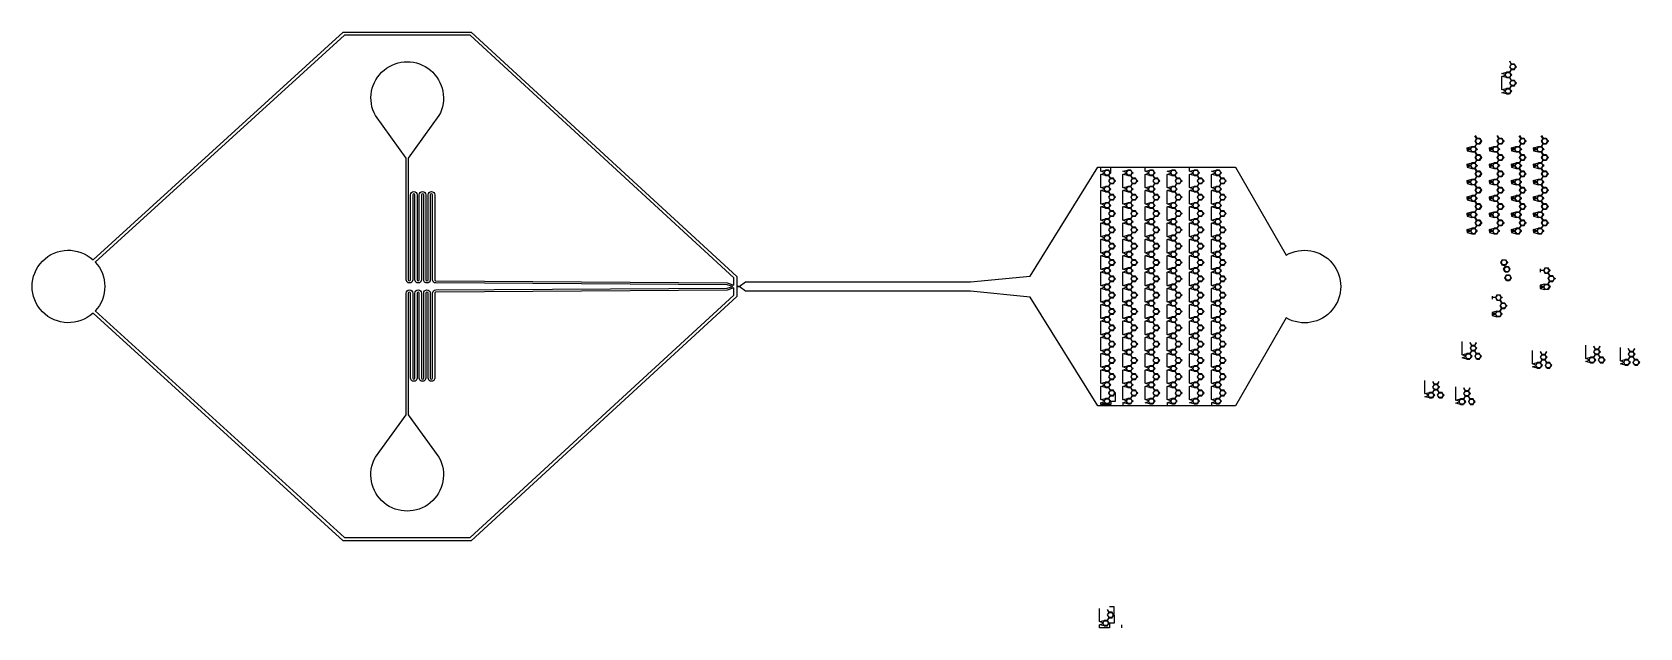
# Model space of a CAD drawing. Header units: inches. Extents: x -20.8 to 30.3, y -10.9 to 8.1.
import ezdxf

# ---------------------------------------------------------------- set-up
doc = ezdxf.new("R2010")
doc.units = ezdxf.units.IN
doc.header["$MEASUREMENT"] = 0

# ---------------------------------------------------------------- blocks, each defined once
blk = doc.blocks.new('*U11')
for p, q in [((0.046, 0.952), (-0.006, 1.041)), ((0, 1.041), (0.05, 0.955)), ((0.003, 1.046), (0.054, 0.957)), ((-0.25, 0.657), (-0.1, 0.694)), ((-0.25, 0.607), (-0.25, 0.657)), ((-0.145, 0.616), (-0.25, 0.657)), ((-0.15, 0.607), (-0.25, 0.607)), ((-0.25, 0.607), (-0.25, 0.557)), ((-0.145, 0.599), (-0.25, 0.557)), ((-0.25, 0.557), (-0.1, 0.521)), ((-0.15, 0.607), (-0.1, 0.694)), ((-0.15, 0.607), (-0.145, 0.616)), ((-0.1, 0.521), (-0.15, 0.607)), ((-0.15, 0.607), (-0.14, 0.607)), ((-0.15, 0.607), (-0.145, 0.599)), ((-0.14, 0.607), (-0.095, 0.686)), ((-0.095, 0.529), (-0.14, 0.607)), ((-0.1, 0.694), (0, 0.694)), ((-0.1, 0.694), (-0.095, 0.686)), ((-0.1, 0.521), (-0.095, 0.529)), ((0, 0.521), (-0.1, 0.521)), ((-0.095, 0.686), (-0.005, 0.685)), ((-0.095, 0.529), (-0.005, 0.529)), ((0.046, 0.783), (-0.006, 0.694)), ((0.046, 0.432), (-0.006, 0.521)), ((0, 0.694), (-0.005, 0.685)), ((-0.005, 0.685), (0.04, 0.607)), ((-0.005, 0.529), (0.04, 0.607)), ((0, 0.521), (-0.005, 0.529)), ((0, 0.868), (0.05, 0.955)), ((0.05, 0.954), (0, 0.868)), ((0.05, 0.781), (0, 0.868)), ((0, 0.868), (0.01, 0.868)), ((0, 0.868), (0.05, 0.78)), ((0, 0.868), (0.01, 0.868)), ((0, 0.694), (0.05, 0.78)), ((0, 0.694), (0.05, 0.607)), ((0.05, 0.607), (0, 0.521)), ((0, 0.521), (0.05, 0.434)), ((0.003, 0.689), (0.054, 0.778)), ((0.003, 0.526), (0.054, 0.437)), ((0.01, 0.868), (0.055, 0.946)), ((0.055, 0.946), (0.01, 0.868)), ((0.055, 0.79), (0.01, 0.868)), ((0.01, 0.868), (0.055, 0.789)), ((0.07, 0.612), (0.025, 0.651)), ((0.07, 0.603), (0.025, 0.564)), ((0.05, 0.607), (0.04, 0.607)), ((0.07, 0.612), (0.044, 0.618)), ((0.07, 0.603), (0.044, 0.596)), ((0.05, 0.615), (0.045, 0.616)), ((0.05, 0.6), (0.045, 0.598)), ((0.05, 0.955), (0.046, 0.952)), ((0.046, 0.952), (0.047, 0.95)), ((0.046, 0.783), (0.047, 0.785)), ((0.05, 0.78), (0.046, 0.783)), ((0.05, 0.955), (0.054, 0.957)), ((0.05, 0.955), (0.15, 0.954)), ((0.05, 0.955), (0.055, 0.946)), ((0.15, 0.954), (0.05, 0.954)), ((0.05, 0.954), (0.055, 0.946)), ((0.05, 0.781), (0.055, 0.79)), ((0.05, 0.78), (0.055, 0.789)), ((0.15, 0.781), (0.05, 0.781)), ((0.05, 0.78), (0.15, 0.781)), ((0.05, 0.78), (0.054, 0.778)), ((0.05, 0.607), (0.05, 0.615)), ((0.07, 0.61), (0.05, 0.615)), ((0.05, 0.607), (0.07, 0.607)), ((0.05, 0.607), (0.05, 0.6)), ((0.07, 0.605), (0.05, 0.6)), ((0.054, 0.957), (0.056, 0.955)), ((0.054, 0.778), (0.056, 0.78)), ((0.055, 0.946), (0.145, 0.946)), ((0.055, 0.946), (0.145, 0.946)), ((0.055, 0.79), (0.145, 0.79)), ((0.055, 0.789), (0.145, 0.79)), ((0.07, 0.61), (0.07, 0.612)), ((0.07, 0.607), (0.07, 0.61)), ((0.07, 0.607), (0.07, 0.605)), ((0.07, 0.605), (0.07, 0.603)), ((0.15, 0.954), (0.145, 0.946)), ((0.15, 0.954), (0.145, 0.946)), ((0.145, 0.946), (0.19, 0.868)), ((0.145, 0.946), (0.19, 0.868)), ((0.145, 0.79), (0.19, 0.868)), ((0.145, 0.79), (0.19, 0.868)), ((0.15, 0.781), (0.145, 0.79)), ((0.15, 0.781), (0.145, 0.79)), ((0.15, 0.954), (0.2, 0.868)), ((0.2, 0.868), (0.15, 0.954)), ((0.2, 0.868), (0.15, 0.781)), ((0.15, 0.781), (0.2, 0.868)), ((0.2, 0.868), (0.19, 0.868)), ((0.2, 0.868), (0.19, 0.868)), ((0.22, 0.872), (0.194, 0.879)), ((0.22, 0.872), (0.194, 0.879)), ((0.22, 0.863), (0.194, 0.856)), ((0.22, 0.863), (0.194, 0.856)), ((0.2, 0.875), (0.195, 0.876)), ((0.2, 0.875), (0.195, 0.876)), ((0.2, 0.86), (0.195, 0.859)), ((0.2, 0.86), (0.195, 0.859)), ((0.2, 0.868), (0.2, 0.875)), ((0.22, 0.87), (0.2, 0.875)), ((0.2, 0.868), (0.2, 0.875)), ((0.22, 0.87), (0.2, 0.875)), ((0.2, 0.868), (0.22, 0.868)), ((0.2, 0.868), (0.2, 0.86)), ((0.2, 0.868), (0.22, 0.868)), ((0.2, 0.868), (0.2, 0.86)), ((0.22, 0.865), (0.2, 0.86)), ((0.22, 0.865), (0.2, 0.86)), ((0.22, 0.87), (0.22, 0.872)), ((0.22, 0.87), (0.22, 0.872)), ((0.22, 0.868), (0.22, 0.87)), ((0.22, 0.868), (0.22, 0.87)), ((0.22, 0.868), (0.22, 0.865)), ((0.22, 0.868), (0.22, 0.865)), ((0.22, 0.865), (0.22, 0.863)), ((0.22, 0.865), (0.22, 0.863)), ((-0.25, 0.137), (-0.1, 0.173)), ((-0.25, 0.087), (-0.25, 0.137)), ((-0.145, 0.095), (-0.25, 0.137)), ((-0.15, 0.087), (-0.25, 0.087)), ((-0.25, 0.087), (-0.25, 0.037)), ((-0.145, 0.078), (-0.25, 0.037)), ((-0.25, 0.037), (-0.1, -0.001)), ((-0.1, 0.173), (-0.15, 0.087)), ((-0.15, 0.087), (-0.145, 0.095)), ((-0.15, 0.087), (-0.1, -0.001)), ((-0.15, 0.087), (-0.14, 0.087)), ((-0.15, 0.087), (-0.145, 0.078)), ((-0.095, 0.165), (-0.14, 0.087)), ((-0.14, 0.087), (-0.095, 0.008)), ((0, 0.173), (-0.1, 0.173)), ((-0.1, 0.173), (-0.095, 0.165)), ((-0.1, -0.001), (-0.095, 0.008)), ((-0.1, -0.001), (0, 0)), ((-0.095, 0.165), (-0.005, 0.165)), ((-0.095, 0.008), (-0.005, 0.009)), ((0.046, 0.262), (-0.006, 0.173)), ((0, 0.173), (-0.005, 0.165)), ((-0.005, 0.165), (0.04, 0.087)), ((-0.005, 0.009), (0.04, 0.087)), ((0, 0), (-0.005, 0.009)), ((0.05, 0.434), (0, 0.347)), ((0, 0.347), (0.05, 0.434)), ((0, 0.347), (0.05, 0.26)), ((0, 0.347), (0.01, 0.347)), ((0.05, 0.26), (0, 0.347)), ((0, 0.347), (0.01, 0.347)), ((0, 0.173), (0.05, 0.26)), ((0.05, 0.087), (0, 0.173)), ((0, 0), (0.05, 0.087)), ((0.003, 0.168), (0.054, 0.257)), ((0.055, 0.425), (0.01, 0.347)), ((0.01, 0.347), (0.055, 0.425)), ((0.01, 0.347), (0.055, 0.268)), ((0.055, 0.269), (0.01, 0.347)), ((0.07, 0.091), (0.025, 0.13)), ((0.07, 0.082), (0.025, 0.043)), ((0.05, 0.087), (0.04, 0.087)), ((0.07, 0.091), (0.044, 0.098)), ((0.07, 0.082), (0.044, 0.076)), ((0.05, 0.094), (0.045, 0.095)), ((0.05, 0.079), (0.045, 0.078)), ((0.05, 0.434), (0.046, 0.432)), ((0.046, 0.432), (0.047, 0.429)), ((0.046, 0.262), (0.047, 0.265)), ((0.05, 0.26), (0.046, 0.262)), ((0.05, 0.434), (0.054, 0.437)), ((0.15, 0.434), (0.05, 0.434)), ((0.05, 0.434), (0.055, 0.425)), ((0.05, 0.434), (0.15, 0.434)), ((0.05, 0.434), (0.055, 0.425)), ((0.05, 0.26), (0.055, 0.269)), ((0.05, 0.26), (0.055, 0.268)), ((0.05, 0.26), (0.15, 0.26)), ((0.05, 0.26), (0.054, 0.257)), ((0.15, 0.26), (0.05, 0.26)), ((0.05, 0.087), (0.05, 0.094)), ((0.07, 0.089), (0.05, 0.094)), ((0.05, 0.087), (0.07, 0.087)), ((0.05, 0.087), (0.05, 0.079)), ((0.07, 0.084), (0.05, 0.079)), ((0.054, 0.437), (0.056, 0.434)), ((0.054, 0.257), (0.056, 0.26)), ((0.055, 0.425), (0.145, 0.425)), ((0.055, 0.425), (0.145, 0.425)), ((0.055, 0.268), (0.145, 0.269)), ((0.055, 0.269), (0.145, 0.269)), ((0.07, 0.089), (0.07, 0.091)), ((0.07, 0.087), (0.07, 0.089)), ((0.07, 0.087), (0.07, 0.084)), ((0.07, 0.084), (0.07, 0.082)), ((0.15, 0.434), (0.145, 0.425)), ((0.15, 0.434), (0.145, 0.425)), ((0.145, 0.425), (0.19, 0.347)), ((0.145, 0.425), (0.19, 0.347)), ((0.145, 0.269), (0.19, 0.347)), ((0.145, 0.269), (0.19, 0.347)), ((0.15, 0.26), (0.145, 0.269)), ((0.15, 0.26), (0.145, 0.269)), ((0.2, 0.347), (0.15, 0.434)), ((0.15, 0.434), (0.2, 0.347)), ((0.15, 0.26), (0.2, 0.347)), ((0.2, 0.347), (0.15, 0.26)), ((0.2, 0.347), (0.19, 0.347)), ((0.2, 0.347), (0.19, 0.347)), ((0.22, 0.351), (0.194, 0.358)), ((0.22, 0.351), (0.194, 0.358)), ((0.22, 0.342), (0.194, 0.336)), ((0.22, 0.342), (0.194, 0.336)), ((0.2, 0.354), (0.195, 0.356)), ((0.2, 0.354), (0.195, 0.356)), ((0.2, 0.339), (0.195, 0.338)), ((0.2, 0.339), (0.195, 0.338)), ((0.2, 0.347), (0.2, 0.354)), ((0.22, 0.349), (0.2, 0.354)), ((0.2, 0.347), (0.2, 0.354)), ((0.22, 0.349), (0.2, 0.354)), ((0.2, 0.347), (0.22, 0.347)), ((0.2, 0.347), (0.2, 0.339)), ((0.2, 0.347), (0.22, 0.347)), ((0.2, 0.347), (0.2, 0.339)), ((0.22, 0.344), (0.2, 0.339)), ((0.22, 0.344), (0.2, 0.339)), ((0.22, 0.349), (0.22, 0.351)), ((0.22, 0.349), (0.22, 0.351)), ((0.22, 0.347), (0.22, 0.349)), ((0.22, 0.347), (0.22, 0.349)), ((0.22, 0.347), (0.22, 0.344)), ((0.22, 0.347), (0.22, 0.344)), ((0.22, 0.344), (0.22, 0.342)), ((0.22, 0.344), (0.22, 0.342))]:
    blk.add_line(p, q)
blk = doc.blocks.new('*U12')
at = {"color": 0, "linetype": 'ByBlock', "lineweight": -2, "transparency": 16777216}
for p in [(0, 2.083), (0.705, 2.083), (1.41, 2.083), (2.115, 2.083), (0, 1.041), (0.705, 1.041), (1.41, 1.041), (2.115, 1.041), (0, 0), (0.705, 0), (1.41, 0), (2.115, 0)]:
    blk.add_blockref('*U11', p, dxfattribs=at)
blk = doc.blocks.new('*U18')
for p, q in [((-0.253, 0.132), (-0.253, 0.551)), ((-0.009, 0.515), (0.044, 0.423)), ((0.053, 0.428), (0, 0.52)), ((0.194, 0.52), (0.141, 0.428)), ((0.15, 0.423), (0.203, 0.515)), ((0.141, 0.255), (0.194, 0.163)), ((0.203, 0.168), (0.15, 0.26))]:
    blk.add_line(p, q)
for points in [[(0.044, 0.423), (-0.003, 0.341), (0.044, 0.26), (-0.009, 0.168), (-0.103, 0.168), (-0.147, 0.092), (-0.253, 0.132), (-0.103, 0.168)], [(-0.103, -0.005), (-0.253, 0.032), (-0.147, 0.072), (-0.103, -0.005), (-0.009, -0.005)], [(0.022, 0.125), (0.067, 0.084), (0.047, 0.087), (0.044, 0.087), (0, 0.163), (0.053, 0.255), (0.141, 0.255)], [(0, 0), (0.044, 0.076), (0.047, 0.077), (0.067, 0.079), (0.022, 0.038)], [(0.141, 0.428), (0.053, 0.428)], [(0.194, 0.163), (0.147, 0.082), (0.194, 0)], [(0.172, 0.385), (0.217, 0.344), (0.194, 0.347), (0.15, 0.423)], [(0.15, 0.26), (0.194, 0.336), (0.217, 0.339), (0.172, 0.298)], [(0.322, 0.125), (0.367, 0.084), (0.344, 0.087), (0.297, 0.168), (0.203, 0.168)], [(0.203, -0.005), (0.297, -0.005), (0.344, 0.076), (0.367, 0.079), (0.322, 0.038)]]:
    blk.add_lwpolyline(points)
for points in [[(-0.143, 0.082), (-0.098, 0.16), (-0.008, 0.16), (0.037, 0.082), (-0.008, 0.004), (-0.098, 0.004)], [(0.007, 0.341), (0.052, 0.419), (0.142, 0.419), (0.187, 0.342), (0.142, 0.264), (0.052, 0.263)], [(0.157, 0.082), (0.202, 0.16), (0.292, 0.16), (0.337, 0.082), (0.292, 0.004), (0.202, 0.004)]]:
    blk.add_lwpolyline(points, close=True)
blk = doc.blocks.new('*U19')
at = {"color": 0, "linetype": 'ByBlock', "lineweight": -2, "transparency": 16777216}
blk.add_blockref('*U18', (0, 0), dxfattribs=at)
blk = doc.blocks.new('*U22')
for p, q in [((-0.253, 0.132), (-0.253, 0.551)), ((-0.009, 0.515), (0.044, 0.423)), ((0.053, 0.428), (0, 0.52)), ((0.194, 0.52), (0.141, 0.428)), ((0.15, 0.423), (0.203, 0.515)), ((0.141, 0.255), (0.194, 0.163)), ((0.203, 0.168), (0.15, 0.26))]:
    blk.add_line(p, q)
for points in [[(0.044, 0.423), (-0.003, 0.341), (0.044, 0.26), (-0.009, 0.168), (-0.103, 0.168), (-0.147, 0.092), (-0.253, 0.132), (-0.103, 0.168)], [(-0.103, -0.005), (-0.253, 0.032), (-0.147, 0.072), (-0.103, -0.005), (-0.009, -0.005)], [(0.022, 0.125), (0.067, 0.084), (0.047, 0.087), (0.044, 0.087), (0, 0.163), (0.053, 0.255), (0.141, 0.255)], [(0, 0), (0.044, 0.076), (0.047, 0.077), (0.067, 0.079), (0.022, 0.038)], [(0.141, 0.428), (0.053, 0.428)], [(0.194, 0.163), (0.147, 0.082), (0.194, 0)], [(0.172, 0.385), (0.217, 0.344), (0.194, 0.347), (0.15, 0.423)], [(0.15, 0.26), (0.194, 0.336), (0.217, 0.339), (0.172, 0.298)], [(0.322, 0.125), (0.367, 0.084), (0.344, 0.087), (0.297, 0.168), (0.203, 0.168)], [(0.203, -0.005), (0.297, -0.005), (0.344, 0.076), (0.367, 0.079), (0.322, 0.038)]]:
    blk.add_lwpolyline(points)
for points in [[(-0.143, 0.082), (-0.098, 0.16), (-0.008, 0.16), (0.037, 0.082), (-0.008, 0.004), (-0.098, 0.004)], [(0.007, 0.341), (0.052, 0.419), (0.142, 0.419), (0.187, 0.342), (0.142, 0.264), (0.052, 0.263)], [(0.157, 0.082), (0.202, 0.16), (0.292, 0.16), (0.337, 0.082), (0.292, 0.004), (0.202, 0.004)]]:
    blk.add_lwpolyline(points, close=True)
blk = doc.blocks.new('*U23')
at = {"color": 0, "linetype": 'ByBlock', "lineweight": -2, "transparency": 16777216}
blk.add_blockref('*U22', (0, 0), dxfattribs=at)
blk = doc.blocks.new('*U24')
for p, q in [((-0.253, 0.132), (-0.253, 0.551)), ((-0.009, 0.515), (0.044, 0.423)), ((0.053, 0.428), (0, 0.52))]:
    blk.add_line(p, q)
for points in [[(0.044, 0.423), (-0.003, 0.341), (0.044, 0.26), (-0.009, 0.168), (-0.103, 0.168), (-0.147, 0.092), (-0.253, 0.132), (-0.103, 0.168)], [(-0.103, -0.005), (-0.253, 0.032), (-0.147, 0.072), (-0.103, -0.005), (-0.009, -0.005)], [(0.022, 0.125), (0.067, 0.084), (0.047, 0.087), (0.044, 0.087), (0, 0.163), (0.053, 0.255), (0.147, 0.255), (0.194, 0.336), (0.217, 0.339), (0.172, 0.298)], [(0, 0), (0.044, 0.076), (0.047, 0.077), (0.067, 0.079), (0.022, 0.038)], [(0.172, 0.385), (0.217, 0.344), (0.194, 0.347), (0.147, 0.428), (0.053, 0.428)]]:
    blk.add_lwpolyline(points)
for points in [[(-0.143, 0.082), (-0.098, 0.16), (-0.008, 0.16), (0.037, 0.082), (-0.008, 0.004), (-0.098, 0.004)], [(0.007, 0.341), (0.052, 0.419), (0.142, 0.419), (0.187, 0.342), (0.142, 0.264), (0.052, 0.263)]]:
    blk.add_lwpolyline(points, close=True)
blk = doc.blocks.new('*U25')
at = {"color": 0, "linetype": 'ByBlock', "lineweight": -2, "transparency": 16777216}
for p in [(0, 6.755), (0.705, 6.755), (1.41, 6.755), (2.115, 6.755), (2.82, 6.755), (3.525, 6.755), (0, 6.235), (0.705, 6.235), (1.41, 6.235), (2.115, 6.235), (2.82, 6.235), (3.525, 6.235), (0, 5.716), (0.705, 5.716), (1.41, 5.716), (2.115, 5.716), (2.82, 5.716), (3.525, 5.716), (0, 5.196), (0.705, 5.196), (1.41, 5.196), (2.115, 5.196), (2.82, 5.196), (3.525, 5.196), (0, 4.677), (0.705, 4.677), (1.41, 4.677), (2.115, 4.677), (2.82, 4.677), (3.525, 4.677), (0, 4.157), (0.705, 4.157), (1.41, 4.157), (2.115, 4.157), (2.82, 4.157), (3.525, 4.157), (0, 3.637), (0.705, 3.637), (1.41, 3.637), (2.115, 3.637), (2.82, 3.637), (3.525, 3.637), (0, 3.118), (0.705, 3.118), (1.41, 3.118), (2.115, 3.118), (2.82, 3.118), (3.525, 3.118), (0, 2.598), (0.705, 2.598), (1.41, 2.598), (2.115, 2.598), (2.82, 2.598), (3.525, 2.598), (0, 2.078), (0.705, 2.078), (1.41, 2.078), (2.115, 2.078), (2.82, 2.078), (3.525, 2.078), (0, 1.559), (0.705, 1.559), (1.41, 1.559), (2.115, 1.559), (2.82, 1.559), (3.525, 1.559), (0, 1.039), (0.705, 1.039), (1.41, 1.039), (2.115, 1.039), (2.82, 1.039), (3.525, 1.039), (0, 0.52), (0.705, 0.52), (1.41, 0.52), (2.115, 0.52), (2.82, 0.52), (3.525, 0.52), (0, 0), (0.705, 0), (1.41, 0), (2.115, 0), (2.82, 0), (3.525, 0)]:
    blk.add_blockref('*U24', p, dxfattribs=at)
blk = doc.blocks.new('*U31')
for p, q in [((-0.253, 0.132), (-0.253, 0.551)), ((-0.009, 0.515), (0.044, 0.423)), ((0.053, 0.428), (0, 0.52))]:
    blk.add_line(p, q)
for points in [[(0.044, 0.423), (-0.003, 0.341), (0.044, 0.26), (-0.009, 0.168), (-0.103, 0.168), (-0.147, 0.092), (-0.253, 0.132), (-0.103, 0.168)], [(-0.103, -0.005), (-0.253, 0.032), (-0.147, 0.072), (-0.103, -0.005), (-0.009, -0.005)], [(0.022, 0.125), (0.067, 0.084), (0.047, 0.087), (0.044, 0.087), (0, 0.163), (0.053, 0.255), (0.147, 0.255), (0.194, 0.336), (0.217, 0.339), (0.172, 0.298)], [(0, 0), (0.044, 0.076), (0.047, 0.077), (0.067, 0.079), (0.022, 0.038)], [(0.172, 0.385), (0.217, 0.344), (0.194, 0.347), (0.147, 0.428), (0.053, 0.428)]]:
    blk.add_lwpolyline(points)
for points in [[(-0.143, 0.082), (-0.098, 0.16), (-0.008, 0.16), (0.037, 0.082), (-0.008, 0.004), (-0.098, 0.004)], [(0.007, 0.341), (0.052, 0.419), (0.142, 0.419), (0.187, 0.342), (0.142, 0.264), (0.052, 0.263)]]:
    blk.add_lwpolyline(points, close=True)
blk = doc.blocks.new('*U33')
at = {"color": 0, "linetype": 'ByBlock', "lineweight": -2, "transparency": 16777216}
blk.add_blockref('*U31', (0, 0), dxfattribs=at)

msp = doc.modelspace()

# ---------------------------------------------------------------- linework, layer by layer
for p, q in [((26.2, 7.172), (26.253, 7.081)), ((26.262, 7.086), (26.209, 7.177)), ((25.956, 6.27), (25.956, 6.689)), ((13.191, 3.672), (13.191, 3.799)), ((13.511, 3.625), (13.511, 3.799)), ((14.601, 3.672), (14.601, 3.799)), ((16.011, 3.672), (16.011, 3.799)), ((17.48, 3.799), (17.48, 3.789)), ((27.33, 0.598), (27.43, 0.598)), ((25.8, -0.266), (25.9, -0.267)), ((24.694, -2.174), (24.694, -1.755)), ((26.932, -2.462), (26.932, -2.042)), ((28.628, -2.291), (28.628, -1.871)), ((29.73, -2.366), (29.73, -1.946)), ((13.191, -3.602), (13.191, -3.183)), ((13.436, -3.219), (13.488, -3.311)), ((13.497, -3.306), (13.444, -3.214)), ((24.885, -3.494), (24.896, -3.494)), ((24.894, -3.489), (24.888, -3.499)), ((13.896, -3.702), (13.896, -3.802)), ((15.306, -3.702), (15.306, -3.802)), ((16.716, -3.702), (16.716, -3.802)), ((13.147, -10.673), (13.147, -10.253)), ((13.391, -10.29), (13.444, -10.381)), ((13.453, -10.376), (13.4, -10.285)), ((13.852, -10.773), (13.852, -10.873))]:
    msp.add_line(p, q)
msp.add_lwpolyline([(1.883, 0.152), (9.038, 0.148), (10.94, 0.332), (13.091, 3.799), (17.48, 3.799), (19.096, 0.999, -1.732051), (19.096, -1.002), (17.48, -3.802), (13.091, -3.802), (10.94, -0.336), (9.038, -0.152), (1.883, -0.148), (1.674, -0.001), (1.604, -0.001), (1.604, -0.317), (-6.851, -8.098), (-10.928, -8.098), (-18.891, -0.847, -2.283917), (-18.891, 0.85), (-10.928, 8.102), (-6.851, 8.102), (1.604, 0.32), (1.604, 0.004), (1.674, 0.004), (1.883, 0.152)], format="xyb")
msp.add_lwpolyline([(1.504, -0.038), (1.3, -0.122), (-7.98, -0.181, 0.414214), (-8.015, -0.216), (-8.015, -2.915, -1), (-8.225, -2.915), (-8.225, -0.216, 1), (-8.295, -0.216), (-8.295, -2.915, -1), (-8.505, -2.915), (-8.505, -0.216, 1), (-8.575, -0.216), (-8.575, -2.915, -1), (-8.785, -2.915), (-8.785, -0.216, 0.999885), (-8.855, -0.215), (-8.855, -4.087), (-7.88, -5.441, -1.695798), (-9.901, -5.441), (-8.925, -4.087), (-8.925, -0.215, -1), (-8.715, -0.216), (-8.715, -2.915, 1), (-8.645, -2.915), (-8.645, -0.216, -1), (-8.435, -0.216), (-8.435, -2.915, 1), (-8.365, -2.915), (-8.365, -0.216, -1), (-8.155, -0.216), (-8.155, -2.915, 1), (-8.085, -2.915), (-8.085, -0.216, -0.414214), (-7.98, -0.111), (1.291, -0.052), (1.479, 0.002), (1.291, 0.052), (-7.98, 0.112, -0.414214), (-8.085, 0.217), (-8.085, 2.916, 1), (-8.155, 2.916), (-8.155, 0.217, -1), (-8.365, 0.217), (-8.365, 2.916, 1), (-8.435, 2.916), (-8.435, 0.217, -1), (-8.645, 0.217), (-8.645, 2.916, 1), (-8.715, 2.916), (-8.715, 0.217, -1), (-8.925, 0.217), (-8.925, 4.088), (-9.9, 5.443, -1.695798), (-7.879, 5.443), (-8.855, 4.088), (-8.855, 0.217, 0.999885), (-8.785, 0.217), (-8.785, 2.916, -1), (-8.575, 2.916), (-8.575, 0.217, 1), (-8.505, 0.217), (-8.505, 2.916, -1), (-8.295, 2.916), (-8.295, 0.217, 1), (-8.225, 0.217), (-8.225, 2.916, -1), (-8.015, 2.916), (-8.015, 0.217, 0.414214), (-7.98, 0.182), (1.3, 0.122), (1.504, 0.042), (1.504, 0.277), (-6.89, 8.002), (-10.89, 8.002), (-18.82, 0.779, -0.387121), (-18.82, -0.776), (-10.89, -7.998), (-6.89, -7.998), (1.504, -0.273)], format="xyb", close=True)
for points in [[(26.381, 7.042), (26.426, 7.001), (26.403, 7.004), (26.356, 7.086), (26.256, 7.086), (26.206, 6.999), (26.253, 6.917), (26.2, 6.826), (26.106, 6.826), (26.062, 6.749), (25.956, 6.789), (26.106, 6.826)], [(26.106, 6.653), (25.956, 6.689), (26.062, 6.729), (26.106, 6.653), (26.2, 6.653), (26.253, 6.561)], [(26.231, 6.782), (26.276, 6.742), (26.256, 6.744), (26.253, 6.745), (26.209, 6.821), (26.262, 6.912), (26.356, 6.912), (26.403, 6.994), (26.426, 6.996), (26.381, 6.956)], [(26.262, 6.566), (26.209, 6.658), (26.253, 6.734), (26.256, 6.734), (26.276, 6.737), (26.231, 6.696)], [(26.381, 6.523), (26.426, 6.482), (26.403, 6.485), (26.356, 6.566), (26.256, 6.566), (26.206, 6.479), (26.253, 6.398), (26.2, 6.306), (26.106, 6.306), (26.062, 6.23), (25.956, 6.27), (26.106, 6.306)], [(26.106, 6.133), (25.956, 6.17), (26.062, 6.21), (26.106, 6.133), (26.2, 6.133)], [(26.231, 6.263), (26.276, 6.222), (26.256, 6.225), (26.253, 6.225), (26.209, 6.301), (26.262, 6.393), (26.356, 6.393), (26.403, 6.474), (26.426, 6.477), (26.381, 6.436)], [(26.209, 6.138), (26.253, 6.214), (26.256, 6.215), (26.276, 6.217), (26.231, 6.176)], [(13.466, 3.666), (13.511, 3.625), (13.491, 3.627), (13.488, 3.628), (13.444, 3.704), (13.441, 3.709), (13.436, 3.709), (13.341, 3.709), (13.297, 3.632), (13.191, 3.672), (13.341, 3.709)], [(13.341, 3.536), (13.191, 3.572), (13.297, 3.612), (13.341, 3.536), (13.436, 3.536)], [(13.444, 3.541), (13.488, 3.617), (13.491, 3.617), (13.511, 3.62), (13.466, 3.579)], [(14.171, 3.666), (14.216, 3.625), (14.196, 3.627), (14.193, 3.628), (14.149, 3.704), (14.146, 3.709), (14.141, 3.709), (14.046, 3.709), (14.002, 3.632), (13.896, 3.672), (14.046, 3.709)], [(14.046, 3.536), (13.896, 3.572), (14.002, 3.612), (14.046, 3.536), (14.141, 3.536)], [(14.149, 3.541), (14.193, 3.617), (14.196, 3.617), (14.216, 3.62), (14.171, 3.579)], [(14.876, 3.666), (14.921, 3.625), (14.901, 3.627), (14.898, 3.628), (14.854, 3.704), (14.851, 3.709), (14.846, 3.709), (14.751, 3.709), (14.707, 3.632), (14.601, 3.672), (14.751, 3.709)], [(14.751, 3.536), (14.601, 3.572), (14.707, 3.612), (14.751, 3.536), (14.846, 3.536)], [(14.854, 3.541), (14.898, 3.617), (14.901, 3.617), (14.921, 3.62), (14.876, 3.579)], [(15.581, 3.666), (15.626, 3.625), (15.606, 3.627), (15.603, 3.628), (15.559, 3.704), (15.556, 3.709), (15.551, 3.709), (15.456, 3.709), (15.412, 3.632), (15.306, 3.672), (15.456, 3.709)], [(15.456, 3.536), (15.306, 3.572), (15.412, 3.612), (15.456, 3.536), (15.551, 3.536)], [(15.559, 3.541), (15.603, 3.617), (15.606, 3.617), (15.626, 3.62), (15.581, 3.579)], [(16.286, 3.666), (16.331, 3.625), (16.311, 3.627), (16.308, 3.628), (16.264, 3.704), (16.261, 3.709), (16.256, 3.709), (16.161, 3.709), (16.117, 3.632), (16.011, 3.672), (16.161, 3.709)], [(16.161, 3.536), (16.011, 3.572), (16.117, 3.612), (16.161, 3.536), (16.256, 3.536)], [(16.264, 3.541), (16.308, 3.617), (16.311, 3.617), (16.331, 3.62), (16.286, 3.579)], [(16.991, 3.666), (17.036, 3.625), (17.016, 3.627), (17.013, 3.628), (16.969, 3.704), (16.966, 3.709), (16.961, 3.709), (16.866, 3.709), (16.822, 3.632), (16.716, 3.672), (16.866, 3.709)], [(16.866, 3.536), (16.716, 3.572), (16.822, 3.612), (16.866, 3.536), (16.961, 3.536)], [(16.969, 3.541), (17.013, 3.617), (17.016, 3.617), (17.036, 3.62), (16.991, 3.579)], [(25.927, 0.766), (25.977, 0.852), (25.982, 0.844), (26.072, 0.844), (26.117, 0.766), (26.072, 0.688), (25.982, 0.687), (25.977, 0.679), (26.077, 0.679)], [(25.977, 0.679), (25.927, 0.766), (25.937, 0.766)], [(25.982, 0.844), (25.937, 0.766), (25.982, 0.687)], [(25.977, 0.852), (26.077, 0.852), (26.072, 0.844)], [(26.013, 0.55), (26.063, 0.636), (26.068, 0.628), (26.158, 0.628), (26.203, 0.55), (26.158, 0.472), (26.068, 0.471), (26.063, 0.463), (26.163, 0.463)], [(26.063, 0.463), (26.013, 0.55), (26.023, 0.55)], [(26.068, 0.628), (26.023, 0.55), (26.068, 0.471)], [(26.063, 0.636), (26.163, 0.636), (26.158, 0.628)], [(26.077, 0.852), (26.127, 0.766), (26.077, 0.679), (26.072, 0.688)], [(26.117, 0.766), (26.127, 0.766), (26.147, 0.766), (26.147, 0.763), (26.147, 0.761), (26.121, 0.755)], [(26.147, 0.768), (26.147, 0.77), (26.121, 0.777)], [(26.147, 0.766), (26.147, 0.768), (26.127, 0.773), (26.122, 0.774)], [(26.147, 0.763), (26.127, 0.758), (26.122, 0.757)], [(26.127, 0.773), (26.127, 0.766), (26.127, 0.758)], [(26.213, 0.55), (26.163, 0.463), (26.158, 0.472)], [(26.163, 0.636), (26.213, 0.55), (26.203, 0.55)], [(27.33, 0.424), (27.43, 0.424), (27.48, 0.511), (27.43, 0.598), (27.425, 0.589), (27.335, 0.589), (27.29, 0.511), (27.28, 0.511), (27.18, 0.511)], [(27.18, 0.561), (27.18, 0.511), (27.18, 0.461)], [(27.335, 0.589), (27.33, 0.598), (27.28, 0.511), (27.33, 0.424), (27.335, 0.433)], [(27.29, 0.511), (27.335, 0.433), (27.425, 0.433), (27.47, 0.511), (27.425, 0.589)], [(27.47, 0.511), (27.48, 0.511), (27.5, 0.511), (27.5, 0.513), (27.5, 0.515), (27.473, 0.522)], [(27.5, 0.513), (27.48, 0.518), (27.475, 0.52)], [(27.48, 0.503), (27.48, 0.511), (27.48, 0.518)], [(26.055, 0.281), (26.105, 0.368), (26.11, 0.359), (26.2, 0.359), (26.245, 0.281), (26.2, 0.203), (26.11, 0.203), (26.105, 0.194), (26.205, 0.195)], [(26.105, 0.194), (26.055, 0.281), (26.065, 0.281)], [(26.11, 0.359), (26.065, 0.281), (26.11, 0.203)], [(26.105, 0.368), (26.205, 0.368), (26.2, 0.359)], [(26.255, 0.281), (26.205, 0.195), (26.2, 0.203)], [(26.205, 0.368), (26.255, 0.281), (26.245, 0.281)], [(27.335, 0.068), (27.33, 0.077), (27.18, 0.04), (27.285, -0.001), (27.28, -0.01), (27.285, -0.018), (27.18, -0.06), (27.33, -0.097), (27.335, -0.088), (27.29, -0.01), (27.28, -0.01), (27.18, -0.01)], [(27.18, 0.04), (27.18, -0.01), (27.18, -0.06)], [(27.43, -0.096), (27.33, -0.097), (27.28, -0.01), (27.33, 0.077), (27.43, 0.077), (27.48, -0.01), (27.43, -0.096), (27.425, -0.088)], [(27.29, -0.01), (27.335, 0.068), (27.425, 0.068), (27.47, -0.01), (27.48, -0.01), (27.5, -0.01)], [(27.424, 0.424), (27.475, 0.335), (27.477, 0.333)], [(27.424, 0.077), (27.475, 0.166), (27.477, 0.169)], [(27.425, 0.433), (27.43, 0.424), (27.48, 0.338), (27.43, 0.251), (27.44, 0.251), (27.485, 0.172), (27.575, 0.173), (27.58, 0.164), (27.63, 0.251), (27.58, 0.337), (27.48, 0.337)], [(27.425, 0.068), (27.43, 0.077), (27.48, 0.164), (27.58, 0.164), (27.63, 0.251), (27.58, 0.337), (27.575, 0.329), (27.62, 0.251), (27.63, 0.251), (27.63, 0.258), (27.65, 0.253), (27.65, 0.255), (27.623, 0.262), (27.65, 0.255), (27.65, 0.253), (27.65, 0.251), (27.63, 0.251), (27.65, 0.251), (27.65, 0.248), (27.63, 0.243), (27.625, 0.242), (27.63, 0.243), (27.65, 0.248), (27.65, 0.251), (27.65, 0.253), (27.63, 0.258), (27.625, 0.259), (27.63, 0.258), (27.63, 0.251), (27.63, 0.243), (27.63, 0.251), (27.62, 0.251), (27.575, 0.173), (27.58, 0.164), (27.48, 0.164), (27.485, 0.173)], [(27.485, 0.172), (27.48, 0.164), (27.43, 0.251), (27.48, 0.337), (27.485, 0.329), (27.575, 0.329), (27.485, 0.329), (27.48, 0.338), (27.58, 0.337), (27.575, 0.329), (27.62, 0.251), (27.575, 0.173), (27.485, 0.173), (27.44, 0.251), (27.485, 0.329)], [(27.48, 0.164), (27.43, 0.251), (27.44, 0.251), (27.485, 0.329)], [(27.433, 0.429), (27.484, 0.34), (27.485, 0.338)], [(27.433, 0.072), (27.484, 0.161), (27.485, 0.164)], [(27.473, 0.001), (27.5, -0.005), (27.455, 0.034)], [(27.5, 0.508), (27.5, 0.506), (27.473, 0.5)], [(27.5, 0.511), (27.5, 0.508), (27.48, 0.503), (27.475, 0.502)], [(27.484, 0.34), (27.48, 0.338), (27.475, 0.335)], [(27.484, 0.161), (27.48, 0.164), (27.475, 0.166)], [(25.8, -0.44), (25.9, -0.44), (25.95, -0.353), (25.9, -0.267), (25.895, -0.276), (25.805, -0.275), (25.76, -0.353), (25.75, -0.353), (25.65, -0.353)], [(25.65, -0.303), (25.65, -0.353), (25.65, -0.403)], [(25.805, -0.275), (25.8, -0.266), (25.75, -0.353), (25.8, -0.44), (25.805, -0.431)], [(25.76, -0.353), (25.805, -0.431), (25.895, -0.431), (25.94, -0.353), (25.895, -0.276)], [(25.895, -0.431), (25.9, -0.44), (25.95, -0.527), (25.9, -0.614), (25.91, -0.614), (25.955, -0.692), (26.045, -0.692), (26.05, -0.7), (26.1, -0.614), (26.05, -0.527), (25.95, -0.527)], [(25.895, -0.44), (25.946, -0.529), (25.947, -0.532)], [(25.903, -0.435), (25.955, -0.524), (25.956, -0.527)], [(25.94, -0.353), (25.95, -0.353), (25.97, -0.353), (25.97, -0.351), (25.97, -0.349), (25.944, -0.342)], [(25.97, -0.356), (25.97, -0.358), (25.944, -0.365)], [(25.97, -0.351), (25.95, -0.346), (25.945, -0.345)], [(25.97, -0.353), (25.97, -0.356), (25.95, -0.361), (25.945, -0.362)], [(25.95, -0.361), (25.95, -0.353), (25.95, -0.346)], [(27.335, -0.088), (27.425, -0.088), (27.47, -0.01)], [(27.473, -0.021), (27.5, -0.014), (27.455, -0.053)], [(27.5, -0.005), (27.5, -0.007), (27.48, -0.002), (27.475, -0.001)], [(27.5, -0.014), (27.5, -0.012), (27.48, -0.017), (27.475, -0.018)], [(27.48, -0.002), (27.48, -0.01), (27.48, -0.017)], [(27.5, -0.012), (27.5, -0.01), (27.5, -0.007)], [(25.805, -0.796), (25.8, -0.788), (25.65, -0.824), (25.755, -0.865), (25.75, -0.874), (25.755, -0.883), (25.65, -0.924), (25.8, -0.961), (25.805, -0.953)], [(25.9, -0.961), (25.8, -0.961), (25.75, -0.874), (25.8, -0.788), (25.9, -0.788), (25.95, -0.874), (25.9, -0.961), (25.895, -0.952), (25.805, -0.953), (25.76, -0.874), (25.75, -0.874), (25.65, -0.874)], [(25.65, -0.824), (25.65, -0.874), (25.65, -0.924)], [(25.76, -0.874), (25.805, -0.796), (25.895, -0.796), (25.94, -0.874), (25.895, -0.952)], [(25.895, -0.796), (25.9, -0.788), (25.95, -0.701), (26.05, -0.7), (26.1, -0.614), (26.05, -0.527), (26.045, -0.536), (26.09, -0.614), (26.1, -0.614), (26.1, -0.606), (26.12, -0.611), (26.12, -0.609), (26.094, -0.603), (26.12, -0.609), (26.12, -0.611), (26.12, -0.614), (26.1, -0.614), (26.12, -0.614), (26.12, -0.616), (26.1, -0.621), (26.095, -0.623), (26.1, -0.621), (26.12, -0.616), (26.12, -0.614), (26.12, -0.611), (26.1, -0.606), (26.095, -0.605), (26.1, -0.606), (26.1, -0.614), (26.1, -0.621), (26.1, -0.614), (26.09, -0.614), (26.045, -0.692), (26.05, -0.7), (25.95, -0.7), (25.955, -0.692)], [(25.895, -0.788), (25.946, -0.698), (25.947, -0.696)], [(25.955, -0.692), (25.95, -0.701), (25.9, -0.614), (25.95, -0.527), (25.955, -0.536), (26.045, -0.536), (25.955, -0.535), (25.95, -0.527), (26.05, -0.527), (26.045, -0.536), (26.09, -0.614), (26.045, -0.692), (25.955, -0.692), (25.91, -0.614), (25.955, -0.535)], [(25.95, -0.7), (25.9, -0.614), (25.91, -0.614), (25.955, -0.536)], [(25.903, -0.793), (25.955, -0.703), (25.956, -0.701)], [(25.94, -0.874), (25.95, -0.874), (25.97, -0.874), (25.97, -0.877), (25.97, -0.879), (25.944, -0.885)], [(25.97, -0.872), (25.97, -0.87), (25.944, -0.863)], [(25.97, -0.874), (25.97, -0.872), (25.95, -0.867), (25.945, -0.865)], [(25.97, -0.877), (25.95, -0.882), (25.945, -0.883)], [(25.955, -0.524), (25.95, -0.527), (25.946, -0.529)], [(25.955, -0.703), (25.95, -0.701), (25.946, -0.698)], [(25.95, -0.867), (25.95, -0.874), (25.95, -0.882)], [(24.939, -1.791), (24.991, -1.883), (24.944, -1.965), (24.991, -2.046), (24.939, -2.138), (24.844, -2.138), (24.8, -2.214), (24.694, -2.174), (24.844, -2.138)], [(25.141, -1.786), (25.089, -1.878), (25, -1.878), (24.947, -1.786)], [(25.119, -1.921), (25.164, -1.962), (25.141, -1.959), (25.097, -1.883), (25.15, -1.791)], [(25.269, -2.181), (25.314, -2.222), (25.291, -2.219), (25.244, -2.138), (25.15, -2.138), (25.097, -2.046), (25.141, -1.97), (25.164, -1.967), (25.119, -2.008)], [(28.873, -1.908), (28.926, -1.999), (28.878, -2.081), (28.926, -2.162), (28.873, -2.254), (28.778, -2.254), (28.734, -2.331), (28.628, -2.291), (28.778, -2.254)], [(29.076, -1.903), (29.023, -1.994), (28.934, -1.994), (28.881, -1.903)], [(29.053, -2.038), (29.098, -2.078), (29.075, -2.075), (29.031, -1.999), (29.084, -1.908)], [(29.974, -1.983), (30.027, -2.074), (29.98, -2.156), (30.027, -2.238), (29.974, -2.329), (29.88, -2.329), (29.836, -2.406), (29.73, -2.366), (29.88, -2.329)], [(30.177, -1.978), (30.124, -2.069), (30.036, -2.069), (29.983, -1.978)], [(30.155, -2.113), (30.2, -2.154), (30.177, -2.151), (30.133, -2.074), (30.186, -1.983)], [(24.844, -2.311), (24.694, -2.274), (24.8, -2.234), (24.844, -2.311), (24.939, -2.311)], [(24.969, -2.181), (25.014, -2.222), (24.994, -2.219), (24.991, -2.219), (24.947, -2.143), (25, -2.051), (25.089, -2.051), (25.141, -2.143), (25.094, -2.224), (25.141, -2.306)], [(24.947, -2.306), (24.991, -2.23), (24.994, -2.229), (25.014, -2.227), (24.969, -2.268)], [(25.15, -2.311), (25.244, -2.311), (25.291, -2.23), (25.314, -2.227), (25.269, -2.268)], [(27.176, -2.079), (27.229, -2.17), (27.182, -2.252), (27.229, -2.333), (27.176, -2.425), (27.082, -2.425), (27.037, -2.502), (26.932, -2.462), (27.082, -2.425)], [(27.082, -2.598), (26.932, -2.562), (27.037, -2.522), (27.082, -2.598), (27.176, -2.598)], [(27.379, -2.074), (27.326, -2.165), (27.237, -2.165), (27.185, -2.074)], [(27.207, -2.468), (27.252, -2.509), (27.232, -2.507), (27.229, -2.506), (27.185, -2.43), (27.237, -2.338), (27.326, -2.338), (27.379, -2.43), (27.332, -2.512), (27.379, -2.593)], [(27.185, -2.593), (27.229, -2.517), (27.232, -2.517), (27.252, -2.514), (27.207, -2.555)], [(27.357, -2.208), (27.402, -2.249), (27.379, -2.246), (27.335, -2.17), (27.387, -2.079)], [(27.507, -2.468), (27.552, -2.509), (27.529, -2.506), (27.482, -2.425), (27.387, -2.425), (27.335, -2.333), (27.379, -2.257), (27.402, -2.254), (27.357, -2.295)], [(27.387, -2.598), (27.482, -2.598), (27.529, -2.517), (27.552, -2.514), (27.507, -2.555)], [(28.778, -2.427), (28.628, -2.391), (28.734, -2.351), (28.778, -2.427), (28.873, -2.427)], [(28.903, -2.297), (28.948, -2.338), (28.928, -2.336), (28.925, -2.335), (28.881, -2.259), (28.934, -2.167), (29.023, -2.167), (29.076, -2.259), (29.028, -2.341), (29.076, -2.422)], [(28.881, -2.422), (28.925, -2.346), (28.928, -2.346), (28.948, -2.343), (28.903, -2.384)], [(29.203, -2.297), (29.248, -2.338), (29.225, -2.335), (29.178, -2.254), (29.084, -2.254), (29.031, -2.162), (29.075, -2.086), (29.098, -2.083), (29.053, -2.124)], [(29.084, -2.427), (29.178, -2.427), (29.225, -2.346), (29.248, -2.343), (29.203, -2.384)], [(29.88, -2.502), (29.73, -2.466), (29.836, -2.426), (29.88, -2.502), (29.974, -2.502)], [(30.005, -2.373), (30.05, -2.413), (30.03, -2.411), (30.027, -2.41), (29.983, -2.334), (30.036, -2.243), (30.124, -2.243), (30.177, -2.334), (30.13, -2.416), (30.177, -2.497)], [(29.983, -2.497), (30.027, -2.421), (30.03, -2.421), (30.05, -2.418), (30.005, -2.459)], [(30.305, -2.373), (30.35, -2.413), (30.327, -2.41), (30.28, -2.329), (30.186, -2.329), (30.133, -2.238), (30.177, -2.161), (30.2, -2.159), (30.155, -2.199)], [(30.186, -2.502), (30.28, -2.502), (30.327, -2.421), (30.35, -2.418), (30.305, -2.459)], [(13.616, -3.349), (13.661, -3.39), (13.638, -3.387), (13.591, -3.306), (13.491, -3.306), (13.441, -3.392), (13.488, -3.474), (13.436, -3.566), (13.341, -3.566), (13.297, -3.642), (13.191, -3.602), (13.341, -3.566)], [(13.466, -3.609), (13.511, -3.65), (13.491, -3.647), (13.488, -3.647), (13.444, -3.571), (13.497, -3.479), (13.591, -3.479), (13.638, -3.398), (13.661, -3.395), (13.616, -3.436)], [(13.511, -3.65), (13.661, -3.65), (13.661, -3.395)], [(13.341, -3.739), (13.191, -3.702), (13.297, -3.662), (13.341, -3.739), (13.436, -3.739), (13.441, -3.739), (13.444, -3.734), (13.488, -3.658), (13.491, -3.657), (13.511, -3.655), (13.466, -3.695)], [(13.511, -3.655), (13.511, -3.755), (13.191, -3.755), (13.191, -3.702)], [(14.149, -3.734), (14.146, -3.739), (14.141, -3.739)], [(14.854, -3.734), (14.851, -3.739), (14.846, -3.739)], [(15.559, -3.734), (15.556, -3.739), (15.551, -3.739)], [(16.264, -3.734), (16.261, -3.739), (16.256, -3.739)], [(16.969, -3.734), (16.966, -3.739), (16.961, -3.739)], [(13.617, -10.461), (13.617, -10.206), (13.467, -10.206)], [(13.572, -10.42), (13.617, -10.461), (13.594, -10.458), (13.547, -10.376), (13.447, -10.376), (13.397, -10.463), (13.444, -10.545), (13.391, -10.636), (13.297, -10.636), (13.253, -10.713), (13.147, -10.673), (13.297, -10.636)], [(13.297, -10.809), (13.147, -10.773), (13.253, -10.733), (13.297, -10.809), (13.391, -10.809), (13.397, -10.809), (13.4, -10.804), (13.444, -10.728), (13.447, -10.728), (13.467, -10.725), (13.422, -10.766)], [(13.467, -10.725), (13.467, -10.809), (13.467, -10.873), (13.147, -10.873), (13.147, -10.773)], [(13.422, -10.68), (13.467, -10.72), (13.447, -10.718), (13.444, -10.718), (13.4, -10.641), (13.453, -10.55), (13.547, -10.55), (13.594, -10.468), (13.617, -10.466), (13.572, -10.506)], [(13.617, -10.466), (13.617, -10.72), (13.467, -10.72)]]:
    msp.add_lwpolyline(points)
for points in [[(26.066, 6.739), (26.111, 6.817), (26.201, 6.817), (26.246, 6.739), (26.201, 6.661), (26.111, 6.661)], [(26.216, 6.999), (26.261, 7.077), (26.351, 7.077), (26.396, 6.999), (26.351, 6.921), (26.261, 6.921)], [(26.066, 6.22), (26.111, 6.298), (26.201, 6.298), (26.246, 6.22), (26.201, 6.142), (26.111, 6.142)], [(26.216, 6.479), (26.261, 6.557), (26.351, 6.557), (26.396, 6.479), (26.351, 6.402), (26.261, 6.401)], [(13.301, 3.622), (13.346, 3.7), (13.436, 3.7), (13.482, 3.623), (13.437, 3.545), (13.346, 3.545)], [(14.006, 3.622), (14.051, 3.7), (14.141, 3.7), (14.187, 3.623), (14.142, 3.545), (14.051, 3.545)], [(14.711, 3.622), (14.756, 3.7), (14.846, 3.7), (14.892, 3.623), (14.847, 3.545), (14.756, 3.545)], [(15.416, 3.622), (15.461, 3.7), (15.551, 3.7), (15.597, 3.623), (15.552, 3.545), (15.461, 3.545)], [(16.121, 3.622), (16.166, 3.7), (16.256, 3.7), (16.302, 3.623), (16.257, 3.545), (16.166, 3.545)], [(16.826, 3.622), (16.871, 3.7), (16.961, 3.7), (17.007, 3.623), (16.962, 3.545), (16.871, 3.545)], [(27.65, 0.248), (27.65, 0.246), (27.623, 0.24), (27.65, 0.246)], [(26.12, -0.616), (26.12, -0.618), (26.094, -0.625), (26.12, -0.618)], [(24.954, -1.965), (24.999, -1.887), (25.089, -1.887), (25.135, -1.965), (25.09, -2.042), (24.999, -2.043)], [(28.888, -2.081), (28.933, -2.003), (29.023, -2.003), (29.069, -2.081), (29.024, -2.159), (28.933, -2.159)], [(24.804, -2.224), (24.849, -2.147), (24.939, -2.147), (24.985, -2.224), (24.94, -2.302), (24.849, -2.302)], [(25.104, -2.224), (25.149, -2.147), (25.239, -2.147), (25.285, -2.224), (25.24, -2.302), (25.149, -2.302)], [(27.042, -2.512), (27.087, -2.434), (27.177, -2.434), (27.222, -2.511), (27.177, -2.589), (27.087, -2.59)], [(27.192, -2.252), (27.237, -2.174), (27.327, -2.174), (27.372, -2.252), (27.327, -2.33), (27.237, -2.33)], [(27.342, -2.512), (27.387, -2.434), (27.477, -2.434), (27.522, -2.511), (27.477, -2.589), (27.387, -2.59)], [(28.738, -2.341), (28.783, -2.263), (28.873, -2.263), (28.919, -2.341), (28.874, -2.418), (28.783, -2.419)], [(29.038, -2.341), (29.083, -2.263), (29.173, -2.263), (29.219, -2.341), (29.174, -2.418), (29.083, -2.419)], [(29.84, -2.416), (29.885, -2.338), (29.975, -2.338), (30.02, -2.416), (29.975, -2.494), (29.885, -2.494)], [(29.99, -2.156), (30.035, -2.078), (30.125, -2.078), (30.17, -2.156), (30.125, -2.234), (30.035, -2.234)], [(30.14, -2.416), (30.185, -2.338), (30.275, -2.338), (30.32, -2.416), (30.275, -2.494), (30.185, -2.494)], [(13.301, -3.652), (13.346, -3.574), (13.436, -3.574), (13.482, -3.652), (13.437, -3.73), (13.346, -3.73)], [(13.451, -3.392), (13.496, -3.314), (13.586, -3.314), (13.632, -3.392), (13.587, -3.47), (13.496, -3.47)], [(13.257, -10.723), (13.302, -10.645), (13.392, -10.645), (13.437, -10.723), (13.392, -10.801), (13.302, -10.801)], [(13.407, -10.463), (13.452, -10.385), (13.542, -10.385), (13.587, -10.463), (13.542, -10.541), (13.452, -10.541)]]:
    msp.add_lwpolyline(points, close=True)

# ---------------------------------------------------------------- block references
for name, p in [('*U12', (25.104, 1.68)), ('*U25', (13.444, -3.734)), ('*U23', (23.756, -3.544)), ('*U19', (24.744, -3.749)), ('*U33', (13.4, -10.804))]:
    msp.add_blockref(name, p)

doc.saveas('drawing.dxf')
